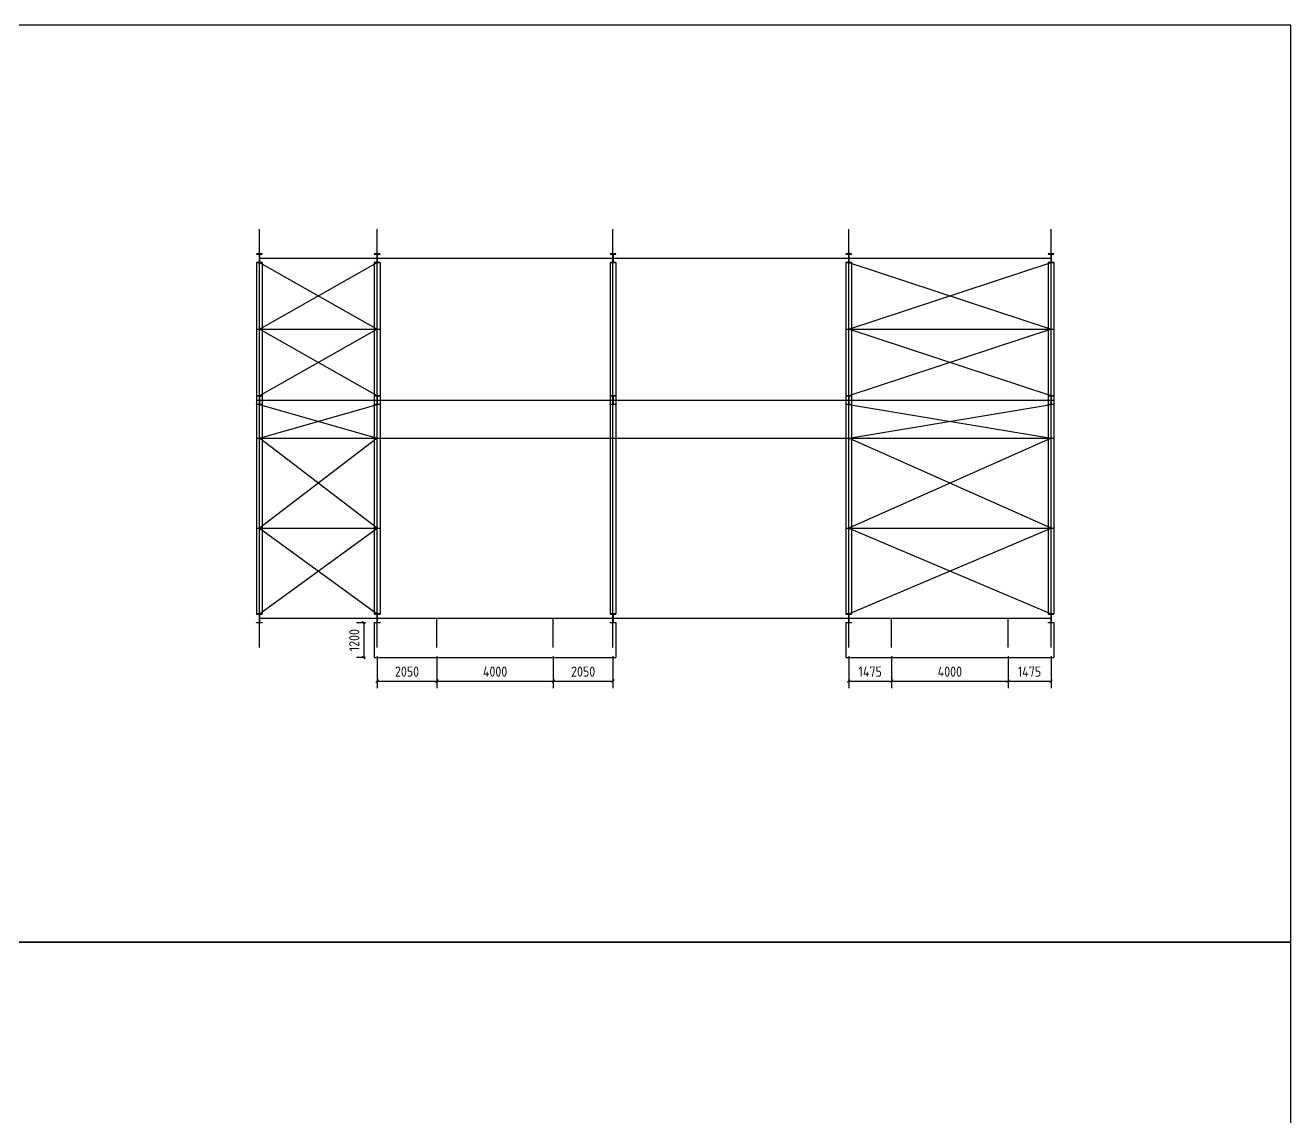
# Model space of a CAD drawing. Extents: x 533809 to 747315, y -17138 to 180511.
# Drawn here: x 596904 to 640314, y 134360 to 171862 of the extents above; entities that cross this region are included whole.
import ezdxf

# ---------------------------------------------------------------- set-up
doc = ezdxf.new("R2010")
doc.units = 0
doc.header["$LTSCALE"] = 1000
doc.header["$MEASUREMENT"] = 0
doc.layers.add('DOTE', color=1, linetype='Continuous')
doc.styles.get("Standard").update_dxf_attribs({"font": 'gbenor.shx', "bigfont": 'gbcbig.shx'})
doc.dimstyles.get("Standard").update_dxf_attribs({"dimscale": 100, "dimtxt": 3.5, "dimasz": 1, "dimexe": 2.5, "dimexo": 3, "dimgap": 1.5, "dimtad": 1, "dimdec": 0, "dimzin": 0, "dimdsep": 46, "dimtxsty": 'Standard', "dimblk": 'ARCHTICK', "dimcen": 0.09, "dimadec": 0, "dimazin": 0, "dimtfac": 1, "dimtdec": 0, "dimtix": 1, "dimtmove": 2, "dimatfit": 3, "dimfxl": 1, "dimtolj": 1, "dimtzin": 0, "dimarcsym": 0})

# ---------------------------------------------------------------- blocks, each defined once
blk = doc.blocks.new('_ArchTick')
at = {"color": 0, "linetype": 'ByBlock', "const_width": 0.4}
blk.add_lwpolyline([(-0.5, -0.5), (0.5, 0.5)], dxfattribs=at)
blk = doc.blocks.new('*D53')
at = {"color": 0, "lineweight": -2}
for p, q in [((608996, 150186), (608996, 149080)), ((611046, 150186), (611046, 149080)), ((608996, 149330), (611046, 149330))]:
    blk.add_line(p, q, dxfattribs=at)
at = {"layer": 'Defpoints', "color": 0}
for p in [(608996, 150486), (611046, 150486), (611046, 149330)]:
    blk.add_point(p, dxfattribs=at)
at = {"color": 0, "lineweight": -2, "xscale": 100, "yscale": 100, "zscale": 100, "rotation": 180}
blk.add_blockref('_ArchTick', (608996, 149330), dxfattribs=at)
at = {"color": 0, "lineweight": -2, "xscale": 100, "yscale": 100, "zscale": 100}
blk.add_blockref('_ArchTick', (611046, 149330), dxfattribs=at)
at = {"color": 0, "insert": (610021, 149655), "char_height": 350, "attachment_point": 5}
blk.add_mtext('\\A1;2050', dxfattribs=at)
blk = doc.blocks.new('*D54')
at = {"color": 0, "lineweight": -2}
for p, q in [((611046, 150186), (611046, 149080)), ((615046, 150186), (615046, 149080)), ((611046, 149330), (615046, 149330))]:
    blk.add_line(p, q, dxfattribs=at)
at = {"layer": 'Defpoints', "color": 0}
for p in [(611046, 150486), (615046, 150486), (615046, 149330)]:
    blk.add_point(p, dxfattribs=at)
at = {"color": 0, "lineweight": -2, "xscale": 100, "yscale": 100, "zscale": 100, "rotation": 180}
blk.add_blockref('_ArchTick', (611046, 149330), dxfattribs=at)
at = {"color": 0, "lineweight": -2, "xscale": 100, "yscale": 100, "zscale": 100}
blk.add_blockref('_ArchTick', (615046, 149330), dxfattribs=at)
at = {"color": 0, "insert": (613046, 149655), "char_height": 350, "attachment_point": 5}
blk.add_mtext('\\A1;4000', dxfattribs=at)
blk = doc.blocks.new('*D55')
at = {"color": 0, "lineweight": -2}
for p, q in [((615046, 150186), (615046, 149080)), ((617096, 150186), (617096, 149080)), ((615046, 149330), (617096, 149330))]:
    blk.add_line(p, q, dxfattribs=at)
at = {"layer": 'Defpoints', "color": 0}
for p in [(615046, 150486), (617096, 150486), (617096, 149330)]:
    blk.add_point(p, dxfattribs=at)
at = {"color": 0, "lineweight": -2, "xscale": 100, "yscale": 100, "zscale": 100, "rotation": 180}
blk.add_blockref('_ArchTick', (615046, 149330), dxfattribs=at)
at = {"color": 0, "lineweight": -2, "xscale": 100, "yscale": 100, "zscale": 100}
blk.add_blockref('_ArchTick', (617096, 149330), dxfattribs=at)
at = {"color": 0, "insert": (616071, 149655), "char_height": 350, "attachment_point": 5}
blk.add_mtext('\\A1;2050', dxfattribs=at)
blk = doc.blocks.new('*D56')
at = {"color": 0, "lineweight": -2}
for p, q in [((625196, 150186), (625196, 149080)), ((626671, 150186), (626671, 149080)), ((625196, 149330), (626671, 149330))]:
    blk.add_line(p, q, dxfattribs=at)
at = {"layer": 'Defpoints', "color": 0}
for p in [(625196, 150486), (626671, 150486), (626671, 149330)]:
    blk.add_point(p, dxfattribs=at)
at = {"color": 0, "lineweight": -2, "xscale": 100, "yscale": 100, "zscale": 100, "rotation": 180}
blk.add_blockref('_ArchTick', (625196, 149330), dxfattribs=at)
at = {"color": 0, "lineweight": -2, "xscale": 100, "yscale": 100, "zscale": 100}
blk.add_blockref('_ArchTick', (626671, 149330), dxfattribs=at)
at = {"color": 0, "insert": (625934, 149655), "char_height": 350, "attachment_point": 5}
blk.add_mtext('\\A1;1475', dxfattribs=at)
blk = doc.blocks.new('*D57')
at = {"color": 0, "lineweight": -2}
for p, q in [((626671, 150186), (626671, 149080)), ((630671, 150186), (630671, 149080)), ((626671, 149330), (630671, 149330))]:
    blk.add_line(p, q, dxfattribs=at)
at = {"layer": 'Defpoints', "color": 0}
for p in [(626671, 150486), (630671, 150486), (630671, 149330)]:
    blk.add_point(p, dxfattribs=at)
at = {"color": 0, "lineweight": -2, "xscale": 100, "yscale": 100, "zscale": 100, "rotation": 180}
blk.add_blockref('_ArchTick', (626671, 149330), dxfattribs=at)
at = {"color": 0, "lineweight": -2, "xscale": 100, "yscale": 100, "zscale": 100}
blk.add_blockref('_ArchTick', (630671, 149330), dxfattribs=at)
at = {"color": 0, "insert": (628671, 149655), "char_height": 350, "attachment_point": 5}
blk.add_mtext('\\A1;4000', dxfattribs=at)
blk = doc.blocks.new('*D58')
at = {"color": 0, "lineweight": -2}
for p, q in [((630671, 150186), (630671, 149080)), ((632146, 150186), (632146, 149080)), ((630671, 149330), (632146, 149330))]:
    blk.add_line(p, q, dxfattribs=at)
at = {"layer": 'Defpoints', "color": 0}
for p in [(630671, 150486), (632146, 150486), (632146, 149330)]:
    blk.add_point(p, dxfattribs=at)
at = {"color": 0, "lineweight": -2, "xscale": 100, "yscale": 100, "zscale": 100, "rotation": 180}
blk.add_blockref('_ArchTick', (630671, 149330), dxfattribs=at)
at = {"color": 0, "lineweight": -2, "xscale": 100, "yscale": 100, "zscale": 100}
blk.add_blockref('_ArchTick', (632146, 149330), dxfattribs=at)
at = {"color": 0, "insert": (631409, 149655), "char_height": 350, "attachment_point": 5}
blk.add_mtext('\\A1;1475', dxfattribs=at)
blk = doc.blocks.new('*D59')
at = {"color": 0, "lineweight": -2}
for p, q in [((608596, 151336), (608282, 151336)), ((608532, 151336), (608532, 150136)), ((608596, 150136), (608282, 150136))]:
    blk.add_line(p, q, dxfattribs=at)
at = {"layer": 'Defpoints', "color": 0}
for p in [(608896, 151336), (608532, 150136), (608896, 150136)]:
    blk.add_point(p, dxfattribs=at)
at = {"color": 0, "lineweight": -2, "xscale": 100, "yscale": 100, "zscale": 100}
for p, rotation in [((608532, 151336), 90), ((608532, 150136), 270)]:
    blk.add_blockref('_ArchTick', p, dxfattribs=dict(at, rotation=rotation))
at = {"color": 0, "insert": (608207, 150736), "char_height": 350, "attachment_point": 5, "rotation": 90}
blk.add_mtext('\\A1;1200', dxfattribs=at)

msp = doc.modelspace()

# ---------------------------------------------------------------- linework, layer by layer
for p, q in [((604946.4, 164005.6), (604846.4, 164005.6)), ((604846.4, 164005.6), (604846.4, 163997.6)), ((604846.4, 163997.6), (605046.4, 163997.6)), ((604846.4, 163705.6), (604846.4, 163713.6)), ((604846.4, 163713.6), (605046.4, 163713.6)), ((605046.4, 163705.6), (604846.4, 163705.6)), ((604943.4, 163997.6), (604943.4, 163713.6)), ((605046.4, 164005.6), (604946.4, 164005.6)), ((604949.4, 163997.6), (604949.4, 163713.6)), ((605046.4, 163997.6), (605046.4, 164005.6)), ((605046.4, 163713.6), (605046.4, 163705.6)), ((608996.4, 164005.6), (608896.4, 164005.6)), ((608896.4, 164005.6), (608896.4, 163997.6)), ((608896.4, 163997.6), (609096.4, 163997.6)), ((608896.4, 163705.6), (608896.4, 163713.6)), ((608896.4, 163713.6), (609096.4, 163713.6)), ((609096.4, 163705.6), (608896.4, 163705.6)), ((608993.4, 163997.6), (608993.4, 163713.6)), ((609096.4, 164005.6), (608996.4, 164005.6)), ((608999.4, 163997.6), (608999.4, 163713.6)), ((609096.4, 163997.6), (609096.4, 164005.6)), ((609096.4, 163713.6), (609096.4, 163705.6)), ((617096.4, 164005.6), (616996.4, 164005.6)), ((616996.4, 164005.6), (616996.4, 163997.6)), ((616996.4, 163997.6), (617196.4, 163997.6)), ((616996.4, 163705.6), (616996.4, 163713.6)), ((616996.4, 163713.6), (617196.4, 163713.6)), ((617196.4, 163705.6), (616996.4, 163705.6)), ((617093.4, 163997.6), (617093.4, 163713.6)), ((617196.4, 164005.6), (617096.4, 164005.6)), ((617099.4, 163997.6), (617099.4, 163713.6)), ((617196.4, 163997.6), (617196.4, 164005.6)), ((617196.4, 163713.6), (617196.4, 163705.6)), ((625196.4, 164005.6), (625096.4, 164005.6)), ((625096.4, 164005.6), (625096.4, 163997.6)), ((625096.4, 163997.6), (625296.4, 163997.6)), ((625096.4, 163705.6), (625096.4, 163713.6)), ((625096.4, 163713.6), (625296.4, 163713.6)), ((625296.4, 163705.6), (625096.4, 163705.6)), ((625193.4, 163997.6), (625193.4, 163713.6)), ((625296.4, 164005.6), (625196.4, 164005.6)), ((625199.4, 163997.6), (625199.4, 163713.6)), ((625296.4, 163997.6), (625296.4, 164005.6)), ((625296.4, 163713.6), (625296.4, 163705.6)), ((632146.4, 164005.6), (632046.4, 164005.6)), ((632046.4, 164005.6), (632046.4, 163997.6)), ((632046.4, 163997.6), (632246.4, 163997.6)), ((632046.4, 163705.6), (632046.4, 163713.6)), ((632046.4, 163713.6), (632246.4, 163713.6)), ((632246.4, 163705.6), (632046.4, 163705.6)), ((632143.4, 163997.6), (632143.4, 163713.6)), ((632246.4, 164005.6), (632146.4, 164005.6)), ((632149.4, 163997.6), (632149.4, 163713.6)), ((632246.4, 163997.6), (632246.4, 164005.6)), ((632246.4, 163713.6), (632246.4, 163705.6)), ((604946.4, 159135.6), (604846.4, 159135.6)), ((604846.4, 159135.6), (604846.4, 159127.6)), ((604846.4, 159127.6), (605046.4, 159127.6)), ((604943.4, 159127.6), (604943.4, 158843.6)), ((605046.4, 159135.6), (604946.4, 159135.6)), ((604949.4, 159127.6), (604949.4, 158843.6)), ((605046.4, 159127.6), (605046.4, 159135.6)), ((608996.4, 159135.6), (608896.4, 159135.6)), ((608896.4, 159135.6), (608896.4, 159127.6)), ((608896.4, 159127.6), (609096.4, 159127.6)), ((608993.4, 159127.6), (608993.4, 158843.6)), ((609096.4, 159135.6), (608996.4, 159135.6)), ((608999.4, 159127.6), (608999.4, 158843.6)), ((609096.4, 159127.6), (609096.4, 159135.6)), ((617096.4, 159135.6), (616996.4, 159135.6)), ((616996.4, 159135.6), (616996.4, 159127.6)), ((616996.4, 159127.6), (617196.4, 159127.6)), ((617093.4, 159127.6), (617093.4, 158843.6)), ((617196.4, 159135.6), (617096.4, 159135.6)), ((617099.4, 159127.6), (617099.4, 158843.6)), ((617196.4, 159127.6), (617196.4, 159135.6)), ((625196.4, 159135.6), (625096.4, 159135.6)), ((625096.4, 159135.6), (625096.4, 159127.6)), ((625096.4, 159127.6), (625296.4, 159127.6)), ((625193.4, 159127.6), (625193.4, 158843.6)), ((625296.4, 159135.6), (625196.4, 159135.6)), ((625199.4, 159127.6), (625199.4, 158843.6)), ((625296.4, 159127.6), (625296.4, 159135.6)), ((632146.4, 159135.6), (632046.4, 159135.6)), ((632046.4, 159135.6), (632046.4, 159127.6)), ((632046.4, 159127.6), (632246.4, 159127.6)), ((632143.4, 159127.6), (632143.4, 158843.6)), ((632246.4, 159135.6), (632146.4, 159135.6)), ((632149.4, 159127.6), (632149.4, 158843.6)), ((632246.4, 159127.6), (632246.4, 159135.6)), ((604846.4, 158835.6), (604846.4, 158843.6)), ((604846.4, 158843.6), (605046.4, 158843.6)), ((605046.4, 158835.6), (604846.4, 158835.6)), ((605046.4, 158843.6), (605046.4, 158835.6)), ((608896.4, 158835.6), (608896.4, 158843.6)), ((608896.4, 158843.6), (609096.4, 158843.6)), ((609096.4, 158835.6), (608896.4, 158835.6)), ((609096.4, 158843.6), (609096.4, 158835.6)), ((616996.4, 158835.6), (616996.4, 158843.6)), ((616996.4, 158843.6), (617196.4, 158843.6)), ((617196.4, 158835.6), (616996.4, 158835.6)), ((617196.4, 158843.6), (617196.4, 158835.6)), ((625096.4, 158835.6), (625096.4, 158843.6)), ((625096.4, 158843.6), (625296.4, 158843.6)), ((625296.4, 158835.6), (625096.4, 158835.6)), ((625296.4, 158843.6), (625296.4, 158835.6)), ((632046.4, 158835.6), (632046.4, 158843.6)), ((632046.4, 158843.6), (632246.4, 158843.6)), ((632246.4, 158835.6), (632046.4, 158835.6)), ((632246.4, 158843.6), (632246.4, 158835.6)), ((604946.4, 151635.6), (604846.4, 151635.6)), ((604846.4, 151635.6), (604846.4, 151627.6)), ((604846.4, 151627.6), (605046.4, 151627.6)), ((604943.4, 151627.6), (604943.4, 151343.6)), ((605046.4, 151635.6), (604946.4, 151635.6)), ((604949.4, 151627.6), (604949.4, 151343.6)), ((605046.4, 151627.6), (605046.4, 151635.6)), ((608996.4, 151635.6), (608896.4, 151635.6)), ((608896.4, 151635.6), (608896.4, 151627.6)), ((608896.4, 151627.6), (609096.4, 151627.6)), ((608993.4, 151627.6), (608993.4, 151343.6)), ((609096.4, 151635.6), (608996.4, 151635.6)), ((608999.4, 151627.6), (608999.4, 151343.6)), ((609096.4, 151627.6), (609096.4, 151635.6)), ((617096.4, 151635.6), (616996.4, 151635.6)), ((616996.4, 151635.6), (616996.4, 151627.6)), ((616996.4, 151627.6), (617196.4, 151627.6)), ((617093.4, 151627.6), (617093.4, 151343.6)), ((617196.4, 151635.6), (617096.4, 151635.6)), ((617099.4, 151627.6), (617099.4, 151343.6)), ((617196.4, 151627.6), (617196.4, 151635.6)), ((625196.4, 151635.6), (625096.4, 151635.6)), ((625096.4, 151635.6), (625096.4, 151627.6)), ((625096.4, 151627.6), (625296.4, 151627.6)), ((625193.4, 151627.6), (625193.4, 151343.6)), ((625296.4, 151635.6), (625196.4, 151635.6)), ((625199.4, 151627.6), (625199.4, 151343.6)), ((625296.4, 151627.6), (625296.4, 151635.6)), ((632146.4, 151635.6), (632046.4, 151635.6)), ((632046.4, 151635.6), (632046.4, 151627.6)), ((632046.4, 151627.6), (632246.4, 151627.6)), ((632143.4, 151627.6), (632143.4, 151343.6)), ((632246.4, 151635.6), (632146.4, 151635.6)), ((632149.4, 151627.6), (632149.4, 151343.6)), ((632246.4, 151627.6), (632246.4, 151635.6)), ((604846.4, 151335.6), (604846.4, 151343.6)), ((604846.4, 151343.6), (605046.4, 151343.6)), ((605046.4, 151335.6), (604846.4, 151335.6)), ((605046.4, 151343.6), (605046.4, 151335.6)), ((608896.4, 151335.6), (608896.4, 151343.6)), ((608896.4, 151343.6), (609096.4, 151343.6)), ((609096.4, 151335.6), (608896.4, 151335.6)), ((608896.4, 151335.6), (608896.4, 150135.6)), ((609096.4, 151343.6), (609096.4, 151335.6)), ((616996.4, 151335.6), (616996.4, 151343.6)), ((616996.4, 151343.6), (617196.4, 151343.6)), ((617196.4, 151335.6), (616996.4, 151335.6)), ((617196.4, 151343.6), (617196.4, 151335.6)), ((617196.4, 151335.6), (617196.4, 150135.6)), ((625096.4, 151335.6), (625096.4, 151343.6)), ((625096.4, 151343.6), (625296.4, 151343.6)), ((625096.4, 151339.6), (625096.4, 150139.6)), ((625296.4, 151335.6), (625096.4, 151335.6)), ((625296.4, 151343.6), (625296.4, 151335.6)), ((632046.4, 151335.6), (632046.4, 151343.6)), ((632046.4, 151343.6), (632246.4, 151343.6)), ((632246.4, 151335.6), (632046.4, 151335.6)), ((632246.4, 151343.6), (632246.4, 151335.6)), ((632246.4, 151335.6), (632246.4, 150139.6)), ((608896.4, 150135.6), (617196.4, 150135.6)), ((625096.4, 150139.6), (632246.4, 150139.6))]:
    msp.add_line(p, q)
at = {"color": 4}
for p, q in [((604846.4, 163705.6), (604846.4, 151635.6)), ((605046.4, 163705.6), (605046.4, 151635.6)), ((608896.4, 163705.6), (608896.4, 151635.6)), ((609096.4, 163705.6), (609096.4, 151635.6)), ((616996.4, 163705.6), (616996.4, 151635.6)), ((617196.4, 163705.6), (617196.4, 151635.6)), ((625096.4, 163705.6), (625096.4, 151635.6)), ((625296.4, 163705.6), (625296.4, 151635.6)), ((632046.4, 163705.6), (632046.4, 151635.6)), ((632246.4, 163705.6), (632246.4, 151635.6))]:
    msp.add_line(p, q, dxfattribs=at)
at = {"color": 6}
for p, q in [((604946.4, 163705.6), (608996.4, 161420.6)), ((604946.4, 161420.6), (608996.4, 163705.6)), ((625196.4, 163705.6), (632146.4, 161420.6)), ((625196.4, 161420.6), (632146.4, 163705.6)), ((608996.4, 161420.6), (604946.4, 159135.6)), ((608996.4, 159135.6), (604946.4, 161420.6)), ((632146.4, 161420.6), (625196.4, 159135.6)), ((632146.4, 159135.6), (625196.4, 161420.6)), ((604946.4, 158835.6), (608996.4, 157670.6)), ((604946.4, 157670.6), (608996.4, 158835.6)), ((625196.4, 158835.6), (632146.4, 157670.6)), ((625196.4, 157670.6), (632146.4, 158835.6)), ((608996.4, 157670.6), (604946.4, 154578.6)), ((608996.4, 154578.6), (604946.4, 157670.6)), ((632146.4, 157670.6), (625196.4, 154578.6)), ((632146.4, 154578.6), (625196.4, 157670.6)), ((604946.4, 154578.6), (608996.4, 151635.6)), ((604946.4, 151635.6), (608996.4, 154578.6)), ((625196.4, 154578.6), (632146.4, 151635.6)), ((625196.4, 151635.6), (632146.4, 154578.6))]:
    msp.add_line(p, q, dxfattribs=at)
for points in [[(595839.1, 140362.3), (640389.1, 140362.3), (640389.1, 171862.3), (595839.1, 171862.3)], [(595839.1, 108862.3), (640389.1, 108862.3), (640389.1, 140362.3), (595839.1, 140362.3)]]:
    msp.add_lwpolyline(points, close=True)
at = {"layer": 'DOTE'}
for p, q in [((604946.4, 150485.6), (604946.4, 164855.6)), ((608996.4, 150485.6), (608996.4, 164855.6)), ((617096.4, 150485.6), (617096.4, 164855.6)), ((625196.4, 150485.6), (625196.4, 164855.6)), ((632146.4, 150485.6), (632146.4, 164855.6)), ((611046.4, 150485.6), (611046.4, 151485.6)), ((615046.4, 150485.6), (615046.4, 151485.6)), ((626671.4, 150485.6), (626671.4, 151485.6)), ((630671.4, 150485.6), (630671.4, 151485.6))]:
    msp.add_line(p, q, dxfattribs=at)
at = {"layer": 'DOTE', "color": 0}
for p, q in [((604943.4, 163855.6), (632149.4, 163855.6)), ((604846.4, 161420.6), (609096.4, 161420.6)), ((625096.4, 161420.6), (632246.4, 161420.6)), ((604846.4, 158985.6), (632246.4, 158985.6)), ((604846.4, 157670.6), (632246.4, 157670.6)), ((604846.4, 154578.6), (609096.4, 154578.6)), ((625096.4, 154578.6), (632246.4, 154578.6)), ((604943.4, 151485.6), (632149.4, 151485.6))]:
    msp.add_line(p, q, dxfattribs=at)

# ---------------------------------------------------------------- dimensions: what is measured, and where the dimension line sits
dim = msp.add_aligned_dim(p1=(608896.4, 151335.6), p2=(608896.4, 150135.6), distance=-364.2, dimstyle='Standard')
dim.commit()
dim.dimension.update_dxf_attribs({"geometry": '*D59', "text_midpoint": (608207.2, 150735.6)})
for base, p1, p2, picture, middle in [((611046.4, 149330.1), (608996.4, 150485.6), (611046.4, 150485.6), '*D53', (610021.4, 149655.1)), ((615046.4, 149330.1), (611046.4, 150485.6), (615046.4, 150485.6), '*D54', (613046.4, 149655.1)), ((617096.4, 149330.1), (615046.4, 150485.6), (617096.4, 150485.6), '*D55', (616071.4, 149655.1)), ((626671.4, 149330.1), (625196.4, 150485.6), (626671.4, 150485.6), '*D56', (625933.9, 149655.1)), ((630671.4, 149330.1), (626671.4, 150485.6), (630671.4, 150485.6), '*D57', (628671.4, 149655.1)), ((632146.4, 149330.1), (630671.4, 150485.6), (632146.4, 150485.6), '*D58', (631408.9, 149655.1))]:
    dim = msp.add_linear_dim(base=base, p1=p1, p2=p2, dimstyle='Standard')
    dim.commit()
    dim.dimension.update_dxf_attribs({"geometry": picture, "text_midpoint": middle})

doc.saveas('drawing.dxf')
